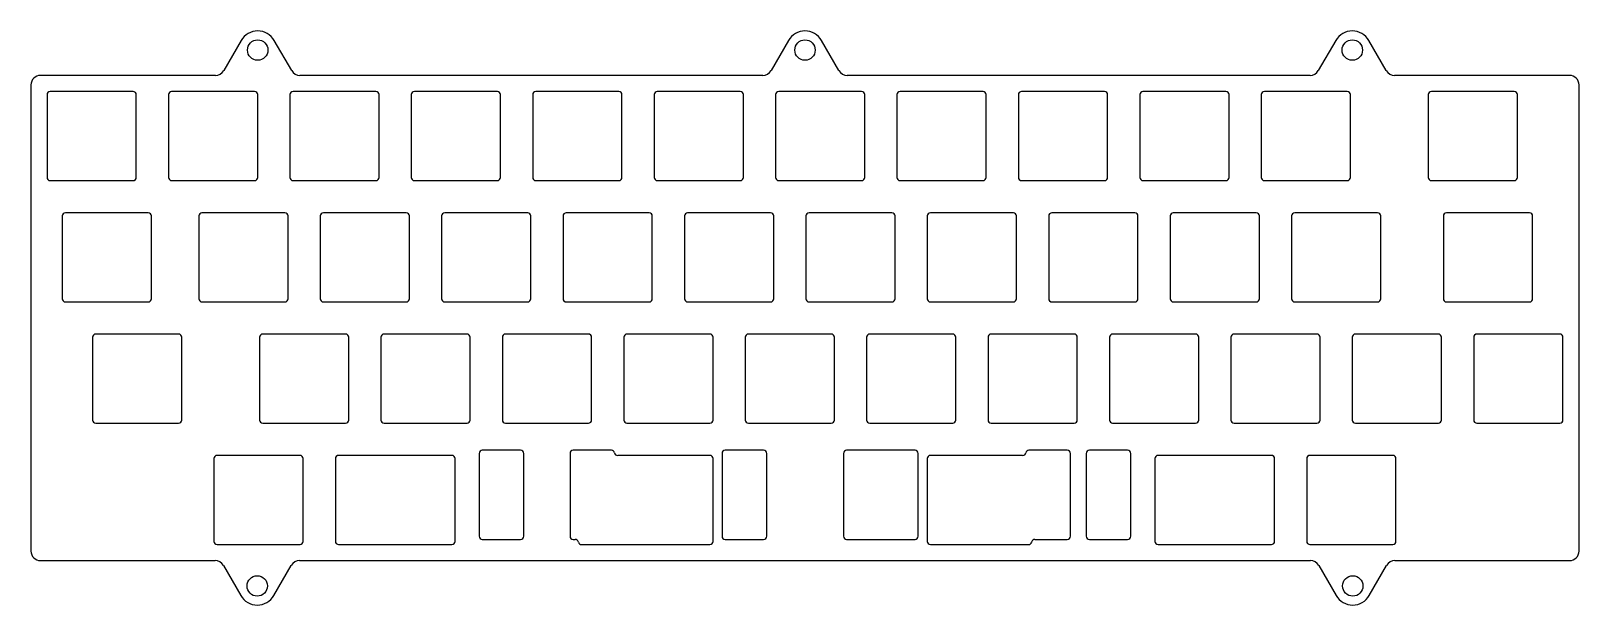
# Model space of a CAD drawing. Header units: millimetres. Extents: x 12 to 255, y -93 to -3.
import ezdxf

# ---------------------------------------------------------------- set-up
doc = ezdxf.new("R2010")
doc.units = ezdxf.units.MM

msp = doc.modelspace()

# ---------------------------------------------------------------- linework, layer by layer
at = {"color": 7, "linetype": 'Continuous', "lineweight": 25}
for p, q in [((44.88, -4.05), (42.16, -8.78)), ((52.81, -8.78), (50.08, -4.05)), ((130.75, -4.05), (128.02, -8.78)), ((138.68, -8.78), (135.95, -4.05)), ((216.62, -4.05), (213.89, -8.78)), ((224.54, -8.78), (221.82, -4.05)), ((40.86, -9.53), (13.41, -9.53)), ((126.72, -9.53), (54.11, -9.53)), ((212.59, -9.53), (139.98, -9.53)), ((253.29, -9.53), (225.84, -9.53)), ((11.91, -11.03), (11.91, -84.22)), ((27.93, -12.05), (14.93, -12.05)), ((46.98, -12.05), (33.98, -12.05)), ((66.03, -12.05), (53.03, -12.05)), ((85.08, -12.05), (72.08, -12.05)), ((104.13, -12.05), (91.13, -12.05)), ((123.18, -12.05), (110.18, -12.05)), ((142.23, -12.05), (129.23, -12.05)), ((161.28, -12.05), (148.28, -12.05)), ((180.33, -12.05), (167.33, -12.05)), ((199.38, -12.05), (186.38, -12.05)), ((218.43, -12.05), (205.43, -12.05)), ((244.62, -12.05), (231.62, -12.05)), ((254.79, -84.22), (254.79, -11.03)), ((14.43, -12.55), (14.43, -25.55)), ((28.43, -25.55), (28.43, -12.55)), ((33.48, -12.55), (33.48, -25.55)), ((47.48, -25.55), (47.48, -12.55)), ((52.53, -12.55), (52.53, -25.55)), ((66.53, -25.55), (66.53, -12.55)), ((71.58, -12.55), (71.58, -25.55)), ((85.58, -25.55), (85.58, -12.55)), ((90.63, -12.55), (90.63, -25.55)), ((104.63, -25.55), (104.63, -12.55)), ((109.68, -12.55), (109.68, -25.55)), ((123.68, -25.55), (123.68, -12.55)), ((128.73, -12.55), (128.73, -25.55)), ((142.73, -25.55), (142.73, -12.55)), ((147.78, -12.55), (147.78, -25.55)), ((161.78, -25.55), (161.78, -12.55)), ((166.83, -12.55), (166.83, -25.55)), ((180.83, -25.55), (180.83, -12.55)), ((185.88, -12.55), (185.88, -25.55)), ((199.88, -25.55), (199.88, -12.55)), ((204.93, -12.55), (204.93, -25.55)), ((218.93, -25.55), (218.93, -12.55)), ((231.12, -12.55), (231.12, -25.55)), ((245.12, -25.55), (245.12, -12.55)), ((14.93, -26.05), (27.93, -26.05)), ((33.98, -26.05), (46.98, -26.05)), ((53.03, -26.05), (66.03, -26.05)), ((72.08, -26.05), (85.08, -26.05)), ((91.13, -26.05), (104.13, -26.05)), ((110.18, -26.05), (123.18, -26.05)), ((129.23, -26.05), (142.23, -26.05)), ((148.28, -26.05), (161.28, -26.05)), ((167.33, -26.05), (180.33, -26.05)), ((186.38, -26.05), (199.38, -26.05)), ((205.43, -26.05), (218.43, -26.05)), ((231.62, -26.05), (244.62, -26.05)), ((30.31, -31.1), (17.31, -31.1)), ((51.74, -31.1), (38.74, -31.1)), ((70.79, -31.1), (57.79, -31.1)), ((89.84, -31.1), (76.84, -31.1)), ((108.89, -31.1), (95.89, -31.1)), ((127.94, -31.1), (114.94, -31.1)), ((146.99, -31.1), (133.99, -31.1)), ((166.04, -31.1), (153.04, -31.1)), ((185.09, -31.1), (172.09, -31.1)), ((204.14, -31.1), (191.14, -31.1)), ((223.19, -31.1), (210.19, -31.1)), ((247.01, -31.1), (234.01, -31.1)), ((16.81, -31.6), (16.81, -44.6)), ((30.81, -44.6), (30.81, -31.6)), ((38.24, -31.6), (38.24, -44.6)), ((52.24, -44.6), (52.24, -31.6)), ((57.29, -31.6), (57.29, -44.6)), ((71.29, -44.6), (71.29, -31.6)), ((76.34, -31.6), (76.34, -44.6)), ((90.34, -44.6), (90.34, -31.6)), ((95.39, -31.6), (95.39, -44.6)), ((109.39, -44.6), (109.39, -31.6)), ((114.44, -31.6), (114.44, -44.6)), ((128.44, -44.6), (128.44, -31.6)), ((133.49, -31.6), (133.49, -44.6)), ((147.49, -44.6), (147.49, -31.6)), ((152.54, -31.6), (152.54, -44.6)), ((166.54, -44.6), (166.54, -31.6)), ((171.59, -31.6), (171.59, -44.6)), ((185.59, -44.6), (185.59, -31.6)), ((190.64, -31.6), (190.64, -44.6)), ((204.64, -44.6), (204.64, -31.6)), ((209.69, -31.6), (209.69, -44.6)), ((223.69, -44.6), (223.69, -31.6)), ((233.51, -31.6), (233.51, -44.6)), ((247.51, -44.6), (247.51, -31.6)), ((17.31, -45.1), (30.31, -45.1)), ((38.74, -45.1), (51.74, -45.1)), ((57.79, -45.1), (70.79, -45.1)), ((76.84, -45.1), (89.84, -45.1)), ((95.89, -45.1), (108.89, -45.1)), ((114.94, -45.1), (127.94, -45.1)), ((133.99, -45.1), (146.99, -45.1)), ((153.04, -45.1), (166.04, -45.1)), ((172.09, -45.1), (185.09, -45.1)), ((191.14, -45.1), (204.14, -45.1)), ((210.19, -45.1), (223.19, -45.1)), ((234.01, -45.1), (247.01, -45.1)), ((21.57, -50.65), (21.57, -63.65)), ((35.08, -50.15), (22.07, -50.15)), ((35.58, -63.65), (35.58, -50.65)), ((47.77, -50.65), (47.77, -63.65)), ((61.27, -50.15), (48.27, -50.15)), ((61.77, -63.65), (61.77, -50.65)), ((66.82, -50.65), (66.82, -63.65)), ((80.32, -50.15), (67.32, -50.15)), ((80.82, -63.65), (80.82, -50.65)), ((85.87, -50.65), (85.87, -63.65)), ((99.37, -50.15), (86.37, -50.15)), ((99.87, -63.65), (99.87, -50.65)), ((104.92, -50.65), (104.92, -63.65)), ((118.42, -50.15), (105.42, -50.15)), ((118.92, -63.65), (118.92, -50.65)), ((123.97, -50.65), (123.97, -63.65)), ((137.47, -50.15), (124.47, -50.15)), ((137.97, -63.65), (137.97, -50.65)), ((143.02, -50.65), (143.02, -63.65)), ((156.52, -50.15), (143.52, -50.15)), ((157.02, -63.65), (157.02, -50.65)), ((162.07, -50.65), (162.07, -63.65)), ((175.57, -50.15), (162.57, -50.15)), ((176.07, -63.65), (176.07, -50.65)), ((181.12, -50.65), (181.12, -63.65)), ((194.62, -50.15), (181.62, -50.15)), ((195.12, -63.65), (195.12, -50.65)), ((200.17, -50.65), (200.17, -63.65)), ((213.67, -50.15), (200.67, -50.15)), ((214.17, -63.65), (214.17, -50.65)), ((219.22, -50.65), (219.22, -63.65)), ((232.72, -50.15), (219.72, -50.15)), ((233.22, -63.65), (233.22, -50.65)), ((238.27, -50.65), (238.27, -63.65)), ((251.77, -50.15), (238.77, -50.15)), ((252.27, -63.65), (252.27, -50.65)), ((22.07, -64.15), (35.08, -64.15)), ((48.27, -64.15), (61.27, -64.15)), ((67.32, -64.15), (80.32, -64.15)), ((86.37, -64.15), (99.37, -64.15)), ((105.42, -64.15), (118.42, -64.15)), ((124.47, -64.15), (137.47, -64.15)), ((143.52, -64.15), (156.52, -64.15)), ((162.57, -64.15), (175.57, -64.15)), ((181.62, -64.15), (194.62, -64.15)), ((200.67, -64.15), (213.67, -64.15)), ((219.72, -64.15), (232.72, -64.15)), ((238.77, -64.15), (251.77, -64.15)), ((40.62, -69.7), (40.62, -82.7)), ((54.12, -69.2), (41.12, -69.2)), ((54.62, -82.7), (54.62, -69.7)), ((59.67, -69.7), (59.67, -82.7)), ((77.94, -69.2), (60.17, -69.2)), ((78.44, -82.7), (78.44, -69.7)), ((82.22, -68.9), (82.22, -81.9)), ((88.72, -68.4), (82.72, -68.4)), ((89.22, -81.9), (89.22, -68.9)), ((96.48, -68.9), (96.48, -81.9)), ((102.98, -68.4), (96.98, -68.4)), ((118.42, -69.2), (103.96, -69.2)), ((118.92, -82.7), (118.92, -69.7)), ((120.33, -68.9), (120.33, -81.9)), ((126.86, -68.4), (120.83, -68.4)), ((127.36, -81.9), (127.36, -68.9)), ((139.38, -68.9), (139.38, -81.9)), ((150.61, -68.4), (139.88, -68.4)), ((151.11, -81.9), (151.11, -68.9)), ((152.54, -69.7), (152.54, -82.7)), ((167.5, -69.2), (153.04, -69.2)), ((174.48, -68.4), (168.48, -68.4)), ((174.98, -81.9), (174.98, -68.9)), ((177.47, -68.9), (177.47, -81.9)), ((183.97, -68.4), (177.97, -68.4)), ((184.47, -81.9), (184.47, -68.9)), ((188.26, -69.7), (188.26, -82.7)), ((206.53, -69.2), (188.76, -69.2)), ((207.03, -82.7), (207.03, -69.7)), ((212.07, -69.7), (212.07, -82.7)), ((225.57, -69.2), (212.57, -69.2)), ((226.07, -82.7), (226.07, -69.7)), ((82.72, -82.4), (88.72, -82.4)), ((96.98, -82.4), (97.3, -82.4)), ((120.83, -82.4), (126.86, -82.4)), ((139.88, -82.4), (150.61, -82.4)), ((169.4, -82.4), (174.48, -82.4)), ((177.97, -82.4), (183.97, -82.4)), ((41.12, -83.2), (54.12, -83.2)), ((60.17, -83.2), (77.94, -83.2)), ((98.28, -83.2), (118.42, -83.2)), ((153.04, -83.2), (168.43, -83.2)), ((188.76, -83.2), (206.53, -83.2)), ((212.57, -83.2), (225.57, -83.2)), ((13.41, -85.72), (40.79, -85.72)), ((42.09, -86.47), (44.82, -91.2)), ((50.01, -91.2), (52.74, -86.47)), ((54.04, -85.72), (212.66, -85.72)), ((213.96, -86.47), (216.69, -91.2)), ((221.88, -91.2), (224.61, -86.47)), ((225.91, -85.72), (253.29, -85.72))]:
    msp.add_line(p, q, dxfattribs=at)
for centre in [(47.48, -5.55), (133.35, -5.55), (219.22, -5.55), (47.41, -89.7), (219.29, -89.7)]:
    msp.add_circle(centre, 1.6, dxfattribs=at)
for centre, radius, start, end in [((47.48, -5.55), 3, 30, 150), ((133.35, -5.55), 3, 30, 150), ((219.22, -5.55), 3, 30, 150), ((13.41, -11.03), 1.5, 90, 180), ((40.86, -8.03), 1.5, 270, 330), ((54.11, -8.03), 1.5, 210, 270), ((126.72, -8.03), 1.5, 270, 330), ((139.98, -8.03), 1.5, 210, 270), ((212.59, -8.03), 1.5, 270, 330), ((225.84, -8.03), 1.5, 210, 270), ((253.29, -11.03), 1.5, 0, 90), ((14.93, -12.55), 0.5, 90, 180), ((27.93, -12.55), 0.5, 360, 90), ((33.98, -12.55), 0.5, 90, 180), ((46.98, -12.55), 0.5, 0, 90), ((53.03, -12.55), 0.5, 90, 180), ((66.03, -12.55), 0.5, 0, 90), ((72.08, -12.55), 0.5, 90, 180), ((85.08, -12.55), 0.5, 0, 90), ((91.13, -12.55), 0.5, 90, 180), ((104.13, -12.55), 0.5, 0, 90), ((110.18, -12.55), 0.5, 90, 180), ((123.18, -12.55), 0.5, 0, 90), ((129.23, -12.55), 0.5, 90, 180), ((142.23, -12.55), 0.5, 0, 90), ((148.28, -12.55), 0.5, 90, 180), ((161.28, -12.55), 0.5, 0, 90), ((167.33, -12.55), 0.5, 90, 180), ((180.33, -12.55), 0.5, 0, 90), ((186.38, -12.55), 0.5, 90, 180), ((199.38, -12.55), 0.5, 0, 90), ((205.43, -12.55), 0.5, 90, 180), ((218.43, -12.55), 0.5, 0, 90), ((231.62, -12.55), 0.5, 90, 180), ((244.62, -12.55), 0.5, 360, 90), ((14.93, -25.55), 0.5, 180, 270), ((27.93, -25.55), 0.5, 270, 0), ((33.98, -25.55), 0.5, 180, 270), ((46.98, -25.55), 0.5, 270, 0), ((53.03, -25.55), 0.5, 180, 270), ((66.03, -25.55), 0.5, 270, 0), ((72.08, -25.55), 0.5, 180, 270), ((85.08, -25.55), 0.5, 270, 0), ((91.13, -25.55), 0.5, 180, 270), ((104.13, -25.55), 0.5, 270, 0), ((110.18, -25.55), 0.5, 180, 270), ((123.18, -25.55), 0.5, 270, 0), ((129.23, -25.55), 0.5, 180, 270), ((142.23, -25.55), 0.5, 270, 360), ((148.28, -25.55), 0.5, 180, 270), ((161.28, -25.55), 0.5, 270, 360), ((167.33, -25.55), 0.5, 180, 270), ((180.33, -25.55), 0.5, 270, 360), ((186.38, -25.55), 0.5, 180, 270), ((199.38, -25.55), 0.5, 270, 360), ((205.43, -25.55), 0.5, 180, 270), ((218.43, -25.55), 0.5, 270, 360), ((231.62, -25.55), 0.5, 180, 270), ((244.62, -25.55), 0.5, 270, 0), ((17.31, -31.6), 0.5, 90, 180), ((30.31, -31.6), 0.5, 360, 90), ((38.74, -31.6), 0.5, 90, 180), ((51.74, -31.6), 0.5, 0, 90), ((57.79, -31.6), 0.5, 90, 180), ((70.79, -31.6), 0.5, 0, 90), ((76.84, -31.6), 0.5, 90, 180), ((89.84, -31.6), 0.5, 0, 90), ((95.89, -31.6), 0.5, 90, 180), ((108.89, -31.6), 0.5, 0, 90), ((114.94, -31.6), 0.5, 90, 180), ((127.94, -31.6), 0.5, 0, 90), ((133.99, -31.6), 0.5, 90, 180), ((146.99, -31.6), 0.5, 0, 90), ((153.04, -31.6), 0.5, 90, 180), ((166.04, -31.6), 0.5, 0, 90), ((172.09, -31.6), 0.5, 90, 180), ((185.09, -31.6), 0.5, 0, 90), ((191.14, -31.6), 0.5, 90, 180), ((204.14, -31.6), 0.5, 0, 90), ((210.19, -31.6), 0.5, 90, 180), ((223.19, -31.6), 0.5, 0, 90), ((234.01, -31.6), 0.5, 90, 180), ((247.01, -31.6), 0.5, 360, 90), ((17.31, -44.6), 0.5, 180, 270), ((30.31, -44.6), 0.5, 270, 0), ((38.74, -44.6), 0.5, 180, 270), ((51.74, -44.6), 0.5, 270, 0), ((57.79, -44.6), 0.5, 180, 270), ((70.79, -44.6), 0.5, 270, 0), ((76.84, -44.6), 0.5, 180, 270), ((89.84, -44.6), 0.5, 270, 0), ((95.89, -44.6), 0.5, 180, 270), ((108.89, -44.6), 0.5, 270, 0), ((114.94, -44.6), 0.5, 180, 270), ((127.94, -44.6), 0.5, 270, 0), ((133.99, -44.6), 0.5, 180, 270), ((146.99, -44.6), 0.5, 270, 0), ((153.04, -44.6), 0.5, 180, 270), ((166.04, -44.6), 0.5, 270, 0), ((172.09, -44.6), 0.5, 180, 270), ((185.09, -44.6), 0.5, 270, 0), ((191.14, -44.6), 0.5, 180, 270), ((204.14, -44.6), 0.5, 270, 0), ((210.19, -44.6), 0.5, 180, 270), ((223.19, -44.6), 0.5, 270, 360), ((234.01, -44.6), 0.5, 180, 270), ((247.01, -44.6), 0.5, 270, 0), ((22.07, -50.65), 0.5, 90, 180), ((35.08, -50.65), 0.5, 0, 90), ((48.27, -50.65), 0.5, 90, 180), ((61.27, -50.65), 0.5, 0, 90), ((67.32, -50.65), 0.5, 90, 180), ((80.32, -50.65), 0.5, 0, 90), ((86.37, -50.65), 0.5, 90, 180), ((99.37, -50.65), 0.5, 0, 90), ((105.42, -50.65), 0.5, 90, 180), ((118.42, -50.65), 0.5, 0, 90), ((124.47, -50.65), 0.5, 90, 180), ((137.47, -50.65), 0.5, 0, 90), ((143.52, -50.65), 0.5, 90, 180), ((156.52, -50.65), 0.5, 0, 90), ((162.57, -50.65), 0.5, 90, 180), ((175.57, -50.65), 0.5, 0, 90), ((181.62, -50.65), 0.5, 90, 180), ((194.62, -50.65), 0.5, 0, 90), ((200.67, -50.65), 0.5, 90, 180), ((213.67, -50.65), 0.5, 0, 90), ((219.72, -50.65), 0.5, 90, 180), ((232.72, -50.65), 0.5, 0, 90), ((238.77, -50.65), 0.5, 90, 180), ((251.77, -50.65), 0.5, 0, 90), ((22.07, -63.65), 0.5, 180, 270), ((35.08, -63.65), 0.5, 270, 0), ((48.27, -63.65), 0.5, 180, 270), ((61.27, -63.65), 0.5, 270, 0), ((67.32, -63.65), 0.5, 180, 270), ((80.32, -63.65), 0.5, 270, 0), ((86.37, -63.65), 0.5, 180, 270), ((99.37, -63.65), 0.5, 270, 0), ((105.42, -63.65), 0.5, 180, 270), ((118.42, -63.65), 0.5, 270, 0), ((124.47, -63.65), 0.5, 180, 270), ((137.47, -63.65), 0.5, 270, 360), ((143.52, -63.65), 0.5, 180, 270), ((156.52, -63.65), 0.5, 270, 360), ((162.57, -63.65), 0.5, 180, 270), ((175.57, -63.65), 0.5, 270, 360), ((181.62, -63.65), 0.5, 180, 270), ((194.62, -63.65), 0.5, 270, 360), ((200.67, -63.65), 0.5, 180, 270), ((213.67, -63.65), 0.5, 270, 360), ((219.72, -63.65), 0.5, 180, 270), ((232.72, -63.65), 0.5, 270, 360), ((238.77, -63.65), 0.5, 180, 270), ((251.77, -63.65), 0.5, 270, 360), ((41.12, -69.7), 0.5, 90, 180), ((54.12, -69.7), 0.5, 360, 90), ((60.17, -69.7), 0.5, 90, 180), ((77.94, -69.7), 0.5, 0, 90), ((82.72, -68.9), 0.5, 90, 180), ((88.72, -68.9), 0.5, 0, 90), ((96.98, -68.9), 0.5, 90, 180), ((102.98, -68.9), 0.5, 11.537, 90), ((103.96, -68.7), 0.5, 191.537, 270), ((118.42, -69.7), 0.5, 0, 90), ((120.83, -68.9), 0.5, 90, 180), ((126.86, -68.9), 0.5, 0, 90), ((139.88, -68.9), 0.5, 90, 180), ((150.61, -68.9), 0.5, 360, 90), ((153.04, -69.7), 0.5, 90, 180), ((167.5, -68.7), 0.5, 270, 348.463), ((168.48, -68.9), 0.5, 90, 168.463), ((174.48, -68.9), 0.5, 0, 90), ((177.97, -68.9), 0.5, 90, 180), ((183.97, -68.9), 0.5, 360, 90), ((188.76, -69.7), 0.5, 90, 180), ((206.53, -69.7), 0.5, 0, 90), ((212.57, -69.7), 0.5, 90, 180), ((225.57, -69.7), 0.5, 360, 90), ((82.72, -81.9), 0.5, 180, 270), ((88.72, -81.9), 0.5, 270, 360), ((96.98, -81.9), 0.5, 180, 270), ((97.3, -82.9), 0.5, 11.537, 90), ((120.83, -81.9), 0.5, 180, 270), ((126.86, -81.9), 0.5, 270, 360), ((139.88, -81.9), 0.5, 180, 270), ((150.61, -81.9), 0.5, 270, 0), ((169.4, -82.9), 0.5, 90, 168.463), ((174.48, -81.9), 0.5, 270, 360), ((177.97, -81.9), 0.5, 180, 270), ((183.97, -81.9), 0.5, 270, 0), ((13.41, -84.22), 1.5, 180, 270), ((41.12, -82.7), 0.5, 180, 270), ((54.12, -82.7), 0.5, 270, 0), ((60.17, -82.7), 0.5, 180, 270), ((77.94, -82.7), 0.5, 270, 360), ((98.28, -82.7), 0.5, 191.537, 270), ((118.42, -82.7), 0.5, 270, 360), ((153.04, -82.7), 0.5, 180, 270), ((168.43, -82.7), 0.5, 270, 348.463), ((188.76, -82.7), 0.5, 180, 270), ((206.53, -82.7), 0.5, 270, 0), ((212.57, -82.7), 0.5, 180, 270), ((225.57, -82.7), 0.5, 270, 0), ((253.29, -84.22), 1.5, 270, 0), ((40.79, -87.22), 1.5, 30, 90), ((54.04, -87.22), 1.5, 90, 150), ((212.66, -87.22), 1.5, 30, 90), ((225.91, -87.22), 1.5, 90, 150), ((47.41, -89.7), 3, 210, 330), ((219.29, -89.7), 3, 210, 330)]:
    msp.add_arc(centre, radius, start, end, dxfattribs=at)

doc.saveas('drawing.dxf')
